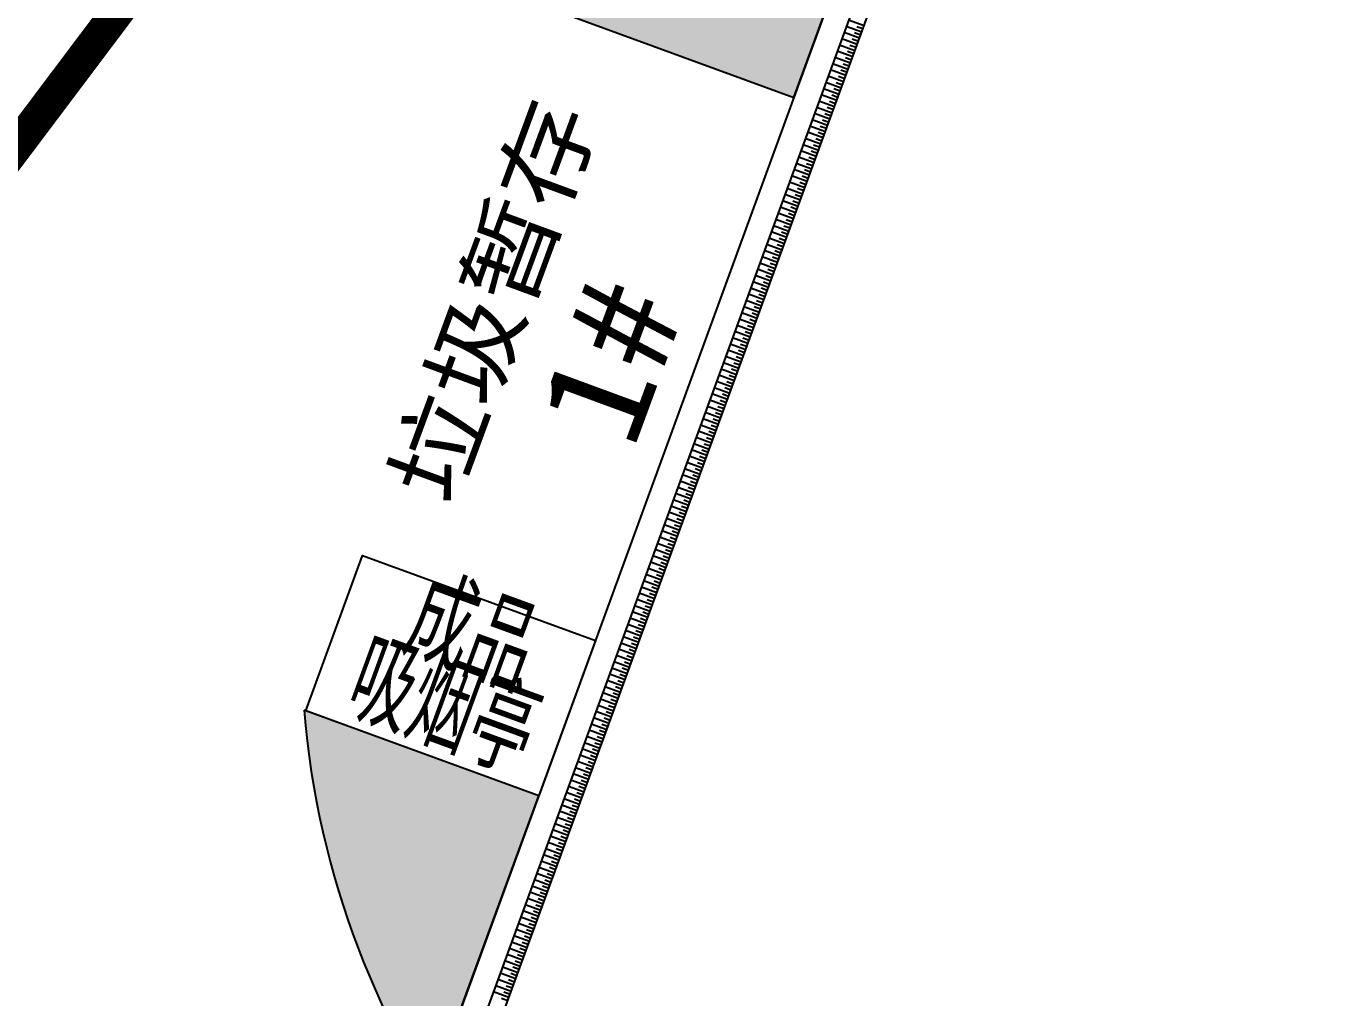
# Model space of a CAD drawing. Extents: x -111898 to 889894, y -2 to 1194865.
# Drawn here: x 593909 to 609709, y 970986 to 982749 of the extents above; entities that cross this region are included whole.
import ezdxf

# ---------------------------------------------------------------- set-up
doc = ezdxf.new("R2010")
doc.units = 0
doc.header["$LTSCALE"] = 10
doc.header["$MEASUREMENT"] = 0
doc.layers.get('Defpoints').update_dxf_attribs({"color": 210})
for name, color, linetype in [('0-WALL', 252, 'Continuous'), ('10平面$0$99平面图例外参$0$A-HATCH-2', 251, 'Continuous'), ('10平面$0$A-LIN-V', 9, 'Continuous'), ('A-LIN-V', 9, 'Continuous'), ('Gps-ZF雨水', 4, 'TG_Y'), ('WALL', 252, 'Continuous'), ('建-文字', 7, 'Continuous')]:
    doc.layers.add(name, color=color, linetype=linetype)
doc.styles.add('A-STANDARD', font='SIMPLEX', dxfattribs={"bigfont": 'GBCBIG'})
doc.styles.add('TG_LINETYPE', font='SIMPLEX', dxfattribs={"width": 0.8, "height": 3.5, "bigfont": 'HZTXT'})
doc.styles.add('黑体', font='', dxfattribs={"height": 12})
doc.styles.get('黑体').set_extended_font_data('SimHei')
doc.linetypes.add('TG_Y', pattern='A,2,-0.3,["Y",TG_LINETYPE,S=0.1,R=0,X=-0.25,Y=-0.15],0', length=2.3)
pattern_1 = [(359.79974, (-824318.4, 704905.5), (1605.5824, 1594.398), [240, -48, 64, -48, 240, -960]), (359.79974, (-824398.3, 704953.8), (1605.5824, 1594.398), [160, -120, 240, -120, 160, -800]), (359.79974, (-823836, 705591.9), (1605.5824, 1594.398), [200, -80, 200, -1120]), (359.79974, (-824634.9, 705914.7), (1605.5824, 1594.398), [80, -160, 80, -1280]), (89.79974, (-824474.9, 705914.1), (-1594.398, 1605.5824), [144, -1456]), (89.79974, (-823998.3, 704952.4), (-1594.398, 1605.5824), [160, -1440]), (89.79974, (-823596, 705591), (-1594.398, 1605.5824), [160, -1440]), (44.79974, (-823790.3, 704935.7), (5.5922, 1599.9902), [160, -2102.7417]), (134.79974, (-824206.3, 704937.2), (-1599.9902, 5.5922), [160, -2102.7417]), (63.23469, (-823838.3, 704943.9), (5.5922, 1599.99023), [160, -3417.7088]), (75.7635, (-823918.27, 704952.15), (5.59221, 1599.99023), [160, -6436.969]), (75.7635, (-823516.03, 705590.75), (5.59221, 1599.99023), [128, -6468.969]), (75.7635, (-824442.9, 705914), (5.59221, 1599.99023), [112, -6484.969]), (103.835987, (-824078.27, 704952.7), (5.59221, 1599.99023), [160, -6436.969]), (103.835987, (-823676.03, 705591.3), (5.59221, 1599.99023), [128, -6468.969]), (103.835987, (-824506.9, 705914.2), (5.59221, 1599.99023), [112, -6484.969]), (116.364795, (-824158.3, 704945), (5.5922, 1599.99023), [160, -3417.7069])]

# ---------------------------------------------------------------- blocks, each defined once
blk = doc.blocks.new('G$CD8C487B3')
at = {"layer": 'A-LIN-V'}
blk.add_lwpolyline([(-830, 1420), (1170, 1420), (1170, -1580), (-830, -1580)], close=True, dxfattribs=at)
at = {"layer": '建-文字', "style": 'A-STANDARD'}
for s, p in [('吸烟亭', (1076, -1171)), ('成品', (131, -771))]:
    blk.add_text(s, height=1057.8, rotation=90, dxfattribs=at).set_placement(p)
blk = doc.blocks.new('10平面$0$99平面图例外参$0$$LinePat$填挖边坡')
at = {"color": 0}
for p, q in [((0, 0), (0, -1500)), ((300, 0), (300, -600))]:
    blk.add_line(p, q, dxfattribs=at)
at = {"layer": 'Defpoints', "color": 0}
blk.add_point((600, 0), dxfattribs=at)

msp = doc.modelspace()

# ---------------------------------------------------------------- hatches: boundary and pattern name
at = {"layer": '0-WALL'}
h = msp.add_hatch(dxfattribs=at)
h.set_pattern_fill('草坪或沼泽', color=8, scale=400, angle=-0.200257)
h.set_pattern_definition([(359.79974, (-824318.4, 704905.5), (1605.5824, 1594.398), [240, -48, 64, -48, 240, -960]), (359.79974, (-824398.3, 704953.8), (1605.5824, 1594.398), [160, -120, 240, -120, 160, -800]), (359.79974, (-823836, 705591.9), (1605.5824, 1594.398), [200, -80, 200, -1120]), (359.79974, (-824634.9, 705914.7), (1605.5824, 1594.398), [80, -160, 80, -1280]), (89.79974, (-824474.9, 705914.1), (-1594.398, 1605.5824), [144, -1456]), (89.79974, (-823998.3, 704952.4), (-1594.398, 1605.5824), [160, -1440]), (89.79974, (-823596, 705591), (-1594.398, 1605.5824), [160, -1440]), (44.79974, (-823790.3, 704935.7), (5.5922, 1599.9902), [160, -2102.7417]), (134.79974, (-824206.3, 704937.2), (-1599.9902, 5.5922), [160, -2102.7417]), (63.23469, (-823838.3, 704943.9), (5.5922, 1599.99023), [160, -3417.7088]), (75.7635, (-823918.27, 704952.15), (5.59221, 1599.99023), [160, -6436.969]), (75.7635, (-823516.03, 705590.75), (5.59221, 1599.99023), [128, -6468.969]), (75.7635, (-824442.9, 705914), (5.59221, 1599.99023), [112, -6484.969]), (103.835987, (-824078.27, 704952.7), (5.59221, 1599.99023), [160, -6436.969]), (103.835987, (-823676.03, 705591.3), (5.59221, 1599.99023), [128, -6468.969]), (103.835987, (-824506.9, 705914.2), (5.59221, 1599.99023), [112, -6484.969]), (116.364795, (-824158.3, 704945), (5.5922, 1599.99023), [160, -3417.7069])])
edge = h.paths.add_edge_path()
edge.add_line((741503.08, 933538.38), (741712.87, 934018.57))
edge.add_line((741712.87, 934018.57), (745060.96, 941812.89))
edge.add_line((745060.96, 941812.89), (766890.86, 1001849.76))
edge.add_line((766890.86, 1001849.76), (760346.98, 1016169.02))
edge.add_line((760346.98, 1016169.02), (737579.78, 1026362.54))
edge.add_line((737579.78, 1026362.54), (720756.11, 1037729.77))
edge.add_line((720756.11, 1037729.77), (653654.65, 1067773.01))
edge.add_line((653654.65, 1067773.01), (467795.25, 820503.81))
edge.add_line((467795.25, 820503.81), (468143.58, 820404.89))
edge.add_line((468143.58, 820404.89), (647181.92, 1058601.18))
edge.add_line((647181.92, 1058601.18), (648464.56, 1058132.56))
edge.add_line((648464.56, 1058132.56), (650350.23, 1063296.8))
edge.add_line((650350.23, 1063296.8), (720796.15, 1037558.69))
edge.add_line((720796.15, 1037558.69), (718909.6, 1032395.07))
edge.add_line((718909.6, 1032395.07), (725484.49, 1029992.9))
edge.add_line((725484.49, 1029992.9), (726513.26, 1032808.65))
edge.add_line((726513.26, 1032808.65), (729331.07, 1031779.14))
edge.add_line((729331.07, 1031779.14), (728302.36, 1028963.46))
edge.add_line((728302.36, 1028963.46), (747084.56, 1022101.19))
edge.add_line((747084.56, 1022101.19), (755217.14, 1018452.95))
edge.add_arc((743028.5, 1006160.87), 17310.64, -14.619994, 45.242091, ccw=False)
edge.add_line((759778.64, 1001791.54), (760685.99, 1001458.08))
edge.add_line((760685.99, 1001458.08), (765094.65, 999847.31))
edge.add_line((765094.65, 999847.31), (740941.69, 933744.02))
edge.add_line((740941.69, 933744.02), (741503.08, 933538.38))
h = msp.add_hatch(dxfattribs=at)
h.set_pattern_fill('草坪或沼泽', color=8, scale=400, angle=-0.200257)
h.set_pattern_definition(pattern_1)
edge = h.paths.add_edge_path()
edge.add_line((603199.85, 981886.33), (605589.45, 988426.73))
edge.add_line((605589.45, 988426.73), (652393.87, 1048233.38))
edge.add_line((652393.87, 1048233.38), (660764.58, 1045175.06))
edge.add_line((660764.58, 1045175.06), (660781.63, 1045221.72))
edge.add_arc((658997.01, 1045873.74), 1900, -20.070288, 69.930039)
edge.add_line((659649.03, 1047658.36), (658395.23, 1048116.44))
edge.add_arc((654982.82, 1038180.77), 10505.34, 71.044954, 143.375781)
edge.add_line((646551.59, 1044447.88), (600318.87, 982938.92))
edge.add_line((600318.87, 982938.92), (603199.85, 981886.33))
h = msp.add_hatch(dxfattribs=at)
h.set_pattern_fill('草坪或沼泽', color=8, scale=400, angle=-0.200257)
h.set_pattern_definition(pattern_1)
edge = h.paths.add_edge_path()
edge.add_arc((607738.85, 975331.04), 10502.42, 184.70088, 248.823989)
edge.add_line((603945.02, 965537.8), (625585.58, 957631.2))
edge.add_arc((626614.96, 960452.28), 3003.02, 249.953554, 337.963825)
edge.add_line((629398.6, 959325.57), (599013.14, 970427.2))
edge.add_line((599013.14, 970427.2), (600111.29, 973432.88))
edge.add_line((600111.29, 973432.88), (597271.56, 974470.4))

# ---------------------------------------------------------------- linework, layer by layer
msp.add_lwpolyline([(603199.85, 981886.33), (605589.45, 988426.73), (652393.87, 1048233.38), (660764.58, 1045175.06), (660781.63, 1045221.72, 0.41421524), (659649.03, 1047658.36), (658395.23, 1048116.44, 0.32651635), (646551.59, 1044447.88), (600318.87, 982938.92)], format="xyb", close=True, dxfattribs=at)
msp.add_lwpolyline([(597271.76, 974470.33, 0.28732681), (603945.02, 965537.8), (625585.58, 957631.2, 0.40407836), (629398.6, 959325.57), (599013.14, 970427.2), (600111.29, 973432.88), (597271.56, 974470.4)], format="xyb", dxfattribs=at)
at = {"layer": '10平面$0$A-LIN-V', "color": 8}
msp.add_line((599654.36, 970725.25), (606031.95, 988180.86), dxfattribs=at)
at = {"layer": 'Gps-ZF雨水', "ltscale": 0.1, "const_width": 400}
msp.add_lwpolyline([(585727.07, 970571.08), (597285.25, 985939.38)], dxfattribs=at)
at = {"layer": 'WALL', "color": 8}
for p, q in [((604744.12, 986113.05), (599013.14, 970427.2)), ((605025.9, 986010.1), (599397.87, 970606.03))]:
    msp.add_line(p, q, dxfattribs=at)

# ---------------------------------------------------------------- block references
at = {"layer": '0-WALL', "rotation": 249.9297116287758}
msp.add_blockref('G$CD8C487B3', (599179.04, 975019.13), dxfattribs=at)
at = {"layer": '10平面$0$99平面图例外参$0$A-HATCH-2', "color": 8, "xscale": 0.133790475623853, "yscale": 0.1333333333333333, "zscale": 0.1333333333333333, "rotation": 249.9297114354029}
for p in [(604048.49, 982752.1), (603965.85, 982525.91), (603993.4, 982601.31), (604020.95, 982676.71), (603910.75, 982375.11), (603938.3, 982450.51), (603855.66, 982224.31), (603883.21, 982299.71), (603800.56, 982073.51), (603828.11, 982148.91), (603745.47, 981922.71), (603773.01, 981998.11), (603690.37, 981771.91), (603717.92, 981847.31), (603635.27, 981621.11), (603662.82, 981696.51), (603580.18, 981470.31), (603607.73, 981545.71), (603525.08, 981319.52), (603552.63, 981394.92), (603469.99, 981168.72), (603497.54, 981244.12), (603414.89, 981017.92), (603442.44, 981093.32), (603332.25, 980791.72), (603359.8, 980867.12), (603387.34, 980942.52), (603277.15, 980640.92), (603304.7, 980716.32), (603222.06, 980490.12), (603249.6, 980565.52), (603166.96, 980339.32), (603194.51, 980414.72), (603111.86, 980188.52), (603139.41, 980263.92), (603056.77, 980037.73), (603084.32, 980113.13), (603001.67, 979886.93), (603029.22, 979962.33), (602946.58, 979736.13), (602974.12, 979811.53), (602891.48, 979585.33), (602919.03, 979660.73), (602836.38, 979434.53), (602863.93, 979509.93), (602753.74, 979208.33), (602781.29, 979283.73), (602808.84, 979359.13), (602698.64, 979057.53), (602726.19, 979132.93), (602643.55, 978906.73), (602671.1, 978982.13), (602588.45, 978755.94), (602616, 978831.34), (602533.36, 978605.14), (602560.91, 978680.54), (602478.26, 978454.34), (602505.81, 978529.74), (602423.17, 978303.54), (602450.71, 978378.94), (602368.07, 978152.74), (602395.62, 978228.14), (602312.97, 978001.94), (602340.52, 978077.34), (602257.88, 977851.14), (602285.43, 977926.54), (602175.23, 977624.94), (602202.78, 977700.34), (602230.33, 977775.74), (602120.14, 977474.15), (602147.69, 977549.55), (602065.04, 977323.35), (602092.59, 977398.75), (602009.95, 977172.55), (602037.49, 977247.95), (601954.85, 977021.75), (601982.4, 977097.15), (601899.75, 976870.95), (601927.3, 976946.35), (601844.66, 976720.15), (601872.21, 976795.55), (601789.56, 976569.35), (601817.11, 976644.75), (601734.47, 976418.55), (601762.01, 976493.95), (601679.37, 976267.75), (601706.92, 976343.15), (601624.28, 976116.96), (601651.82, 976192.36), (601541.63, 975890.76), (601569.18, 975966.16), (601596.73, 976041.56), (601486.54, 975739.96), (601514.08, 975815.36), (601431.44, 975589.16), (601458.99, 975664.56), (601376.34, 975438.36), (601403.89, 975513.76), (601321.25, 975287.56), (601348.8, 975362.96), (601266.15, 975136.76), (601293.7, 975212.16), (601211.06, 974985.96), (601238.6, 975061.36), (601155.96, 974835.17), (601183.51, 974910.57), (601100.86, 974684.37), (601128.41, 974759.77), (601045.77, 974533.57), (601073.32, 974608.97), (600963.12, 974307.37), (600990.67, 974382.77), (601018.22, 974458.17), (600908.03, 974156.57), (600935.58, 974231.97), (600852.93, 974005.77), (600880.48, 974081.17), (600797.84, 973854.97), (600825.38, 973930.37), (600742.74, 973704.17), (600770.29, 973779.57), (600687.65, 973553.38), (600715.19, 973628.78), (600632.55, 973402.58), (600660.1, 973477.98), (600577.45, 973251.78), (600605, 973327.18), (600522.36, 973100.98), (600549.91, 973176.38), (600467.26, 972950.18), (600494.81, 973025.58), (600412.17, 972799.38), (600439.71, 972874.78), (600329.52, 972573.18), (600357.07, 972648.58), (600384.62, 972723.98), (600274.43, 972422.38), (600301.97, 972497.78), (600219.33, 972271.59), (600246.88, 972346.99), (600164.23, 972120.79), (600191.78, 972196.19), (600109.14, 971969.99), (600136.69, 972045.39), (600054.04, 971819.19), (600081.59, 971894.59), (599998.95, 971668.39), (600026.49, 971743.79), (599943.85, 971517.59), (599971.4, 971592.99), (599888.75, 971366.79), (599916.3, 971442.19), (599833.66, 971215.99), (599861.21, 971291.39), (599751.02, 970989.8), (599778.56, 971065.2), (599806.11, 971140.59)]:
    msp.add_blockref('10平面$0$99平面图例外参$0$$LinePat$填挖边坡', p, dxfattribs=at)

# ---------------------------------------------------------------- texts
at = {"layer": '0-WALL', "style": '黑体', "width": 1.1}
for s, height, p in [('垃圾暂存', 840, (599079.75, 976915.74)), ('1#', 1260, (601251.05, 977594.49))]:
    msp.add_text(s, height=height, rotation=69.799624, dxfattribs=at).set_placement(p)

doc.saveas('drawing.dxf')
